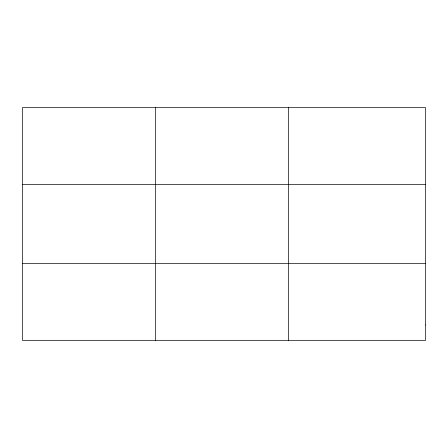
<?xml version="1.0" encoding="UTF-8"?>
<svg xmlns="http://www.w3.org/2000/svg" width="448" height="448" viewBox="0 0 448 448"><rect width="100%" height="100%" fill="white"/><g stroke="black" fill="none" stroke-linecap="round" stroke-linejoin="round"><path stroke-width="0.67" d="M155.456 340.323L155.456 107.677M288.512 340.323L288.512 107.677M22.4 184.453L425.6 184.453M22.4 263.547L425.6 263.547M425.6 324.968L425.6 340.323L22.4 340.323L22.4 107.677L425.6 107.677L425.6 324.968"/></g></svg>
